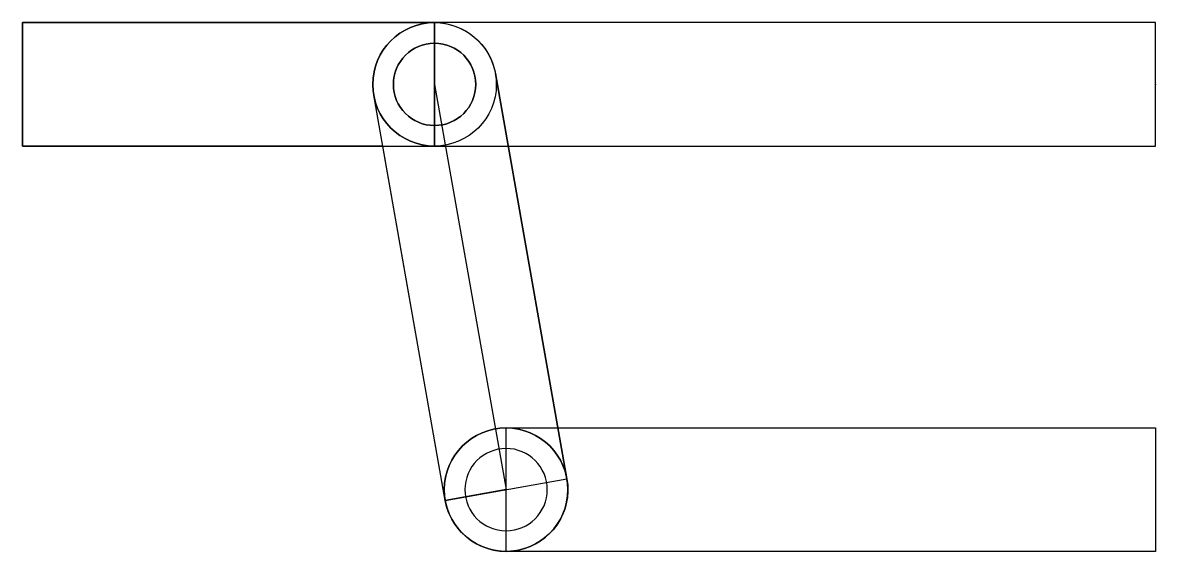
# Model space of a CAD drawing. Header units: millimetres. Extents: x -55 to 0, y -22.9 to 3.
import ezdxf

# ---------------------------------------------------------------- set-up
doc = ezdxf.new("R2010")
doc.units = ezdxf.units.MM
doc.header["$MEASUREMENT"] = 0
for name, color, linetype in [('Steering 2 v4_Sketch1', 7, 'Continuous'), ('Steering 2 v4_Sketch2', 7, 'Continuous'), ('Steering 2 v4_Sketch3', 7, 'Continuous'), ('Steering 2 v4_Sketch4', 7, 'Continuous'), ('Steering 2 v4_Sketch5', 7, 'Continuous')]:
    doc.layers.add(name, color=color, linetype=linetype)

msp = doc.modelspace()

# ---------------------------------------------------------------- linework, layer by layer
at = {"layer": 'Steering 2 v4_Sketch1'}
for p, q in [((-35, 3), (-35, -3)), ((0, 3), (-35, 3)), ((0, -3), (0, 3)), ((-35, -3), (0, -3))]:
    msp.add_line(p, q, dxfattribs=at)
msp.add_circle((-35, 0), 2, dxfattribs=at)
msp.add_arc((-35, 0), 3, 90, 270, dxfattribs=at)
msp.add_point((0, 0), dxfattribs=at)
at = {"layer": 'Steering 2 v4_Sketch2'}
for p, q in [((-55, 3), (-55, -3)), ((-35, 3), (-55, 3)), ((-35, -3), (-35, 3)), ((-35, 0), (-31.527, -19.696)), ((-28.573, -19.175), (-32.046, 0.521)), ((-34.481, -20.217), (-37.954, -0.521)), ((-55, -3), (-35, -3)), ((-34.481, -20.217), (-28.573, -19.175)), ((-31.527, -19.696), (-34.481, -20.217)), ((-31.527, -19.696), (-34.481, -20.217))]:
    msp.add_line(p, q, dxfattribs=at)
for centre, radius in [((-35, 0), 3), ((-35, 0), 2), ((-31.527, -19.696), 3)]:
    msp.add_circle(centre, radius, dxfattribs=at)
for p in [(-35, 0), (0, 0)]:
    msp.add_point(p, dxfattribs=at)
at = {"layer": 'Steering 2 v4_Sketch3'}
for p, q in [((-55, 3, 4), (-35, 3, 4)), ((-55, -3, 4), (-55, 3, 4)), ((-32.046, 0.521, 4), (-28.573, -19.175, 4)), ((-37.517, -3, 4), (-55, -3, 4)), ((-34.481, -20.217, 4), (-37.517, -3, 4))]:
    msp.add_line(p, q, dxfattribs=at)
at = {"layer": 'Steering 2 v4_Sketch3', "extrusion": (0, 0, -1)}
msp.add_circle((35, 0, -4), 2, dxfattribs=at)
for centre, start, end in [((35, 0, -4), 90, 170), ((31.527, -19.696, -4), 170, 350)]:
    msp.add_arc(centre, 3, start, end, dxfattribs=at)
at = {"layer": 'Steering 2 v4_Sketch3'}
msp.add_point((0, 0, 4), dxfattribs=at)
at = {"layer": 'Steering 2 v4_Sketch4'}
for p, q in [((-55, -3, 4), (-55, 3, 4)), ((-55, 3, 4), (-35, 3, 4)), ((-32.046, 0.521, 4), (-28.573, -19.175, 4)), ((-37.517, -3, 4), (-55, -3, 4)), ((-34.481, -20.217, 4), (-37.517, -3, 4))]:
    msp.add_line(p, q, dxfattribs=at)
at = {"layer": 'Steering 2 v4_Sketch4', "extrusion": (0, 0, -1)}
for centre in [(35, 0, -4), (31.527, -19.696, -4)]:
    msp.add_circle(centre, 2, dxfattribs=at)
for centre, start, end in [((35, 0, -4), 90, 170), ((31.527, -19.696, -4), 170, 350)]:
    msp.add_arc(centre, 3, start, end, dxfattribs=at)
at = {"layer": 'Steering 2 v4_Sketch4'}
msp.add_point((0, 0, 4), dxfattribs=at)
at = {"layer": 'Steering 2 v4_Sketch5'}
for p, q in [((-31.527, -22.696), (-31.527, -16.696)), ((-31.527, -16.696), (0, -16.696)), ((0, -16.696), (0, -22.696)), ((0, -22.696), (-31.527, -22.696))]:
    msp.add_line(p, q, dxfattribs=at)
at = {"layer": 'Steering 2 v4_Sketch5', "extrusion": (0, 0, -1)}
for radius in [3, 2]:
    msp.add_circle((31.527, -19.696), radius, dxfattribs=at)
at = {"layer": 'Steering 2 v4_Sketch5'}
for p in [(0, 0), (-31.527, -19.696)]:
    msp.add_point(p, dxfattribs=at)

doc.saveas('drawing.dxf')
